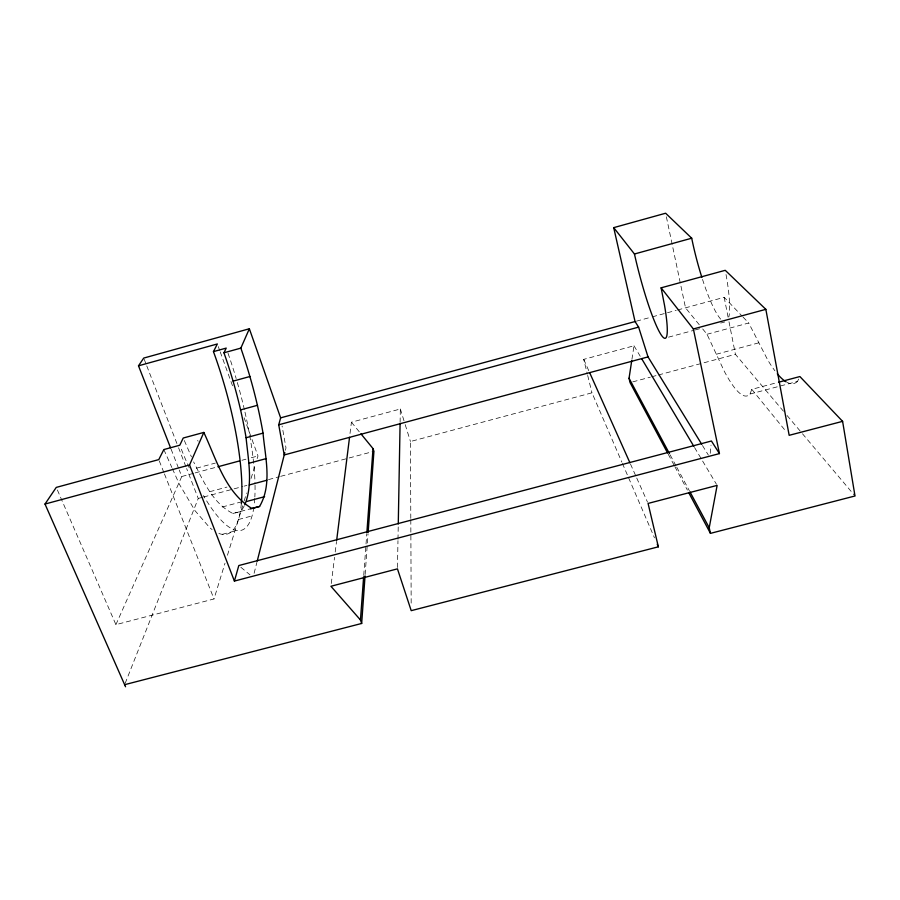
<?xml version="1.0" encoding="UTF-8"?>
<svg xmlns="http://www.w3.org/2000/svg" width="900" height="900" viewBox="0 0 900 900"><rect width="100%" height="100%" fill="white"/><g stroke="black" fill="none" stroke-linecap="round" stroke-linejoin="round"><path stroke-width="0.67" stroke-dasharray="4.5 3.38" d="M400.106 422.381L400.343 408.994L351.428 422.213L349.706 435.971M397.991 539.314L398.239 525.386M397.474 567.517L397.969 540.664M365.152 574.481L368.044 533.891M363.735 575.392L366.795 533.599M710.224 453.364L711.023 445.129M331.267 583.515L334.553 557.325M335.216 552.004L336.521 541.474M631.935 359.314L633.994 345.78L583.729 359.37L587.351 374.085M285.401 450.248L285.986 447.907L282.094 426.06M254.104 573.311L256.871 562.421M57.375 489.971L115.909 624.656L214.009 598.95L225 563.209M227.441 555.266L243.731 502.312M244.136 500.985L246.578 493.031M251.055 478.463L255.532 463.894M257.164 458.595L257.985 455.951L244.114 417.746M702.709 328.973L707.006 334.26L724.32 371.34A149.389 26.989 75.8 0 0 750.026 394.054L751.781 389.351L777.173 382.601M125.156 683.381L198.248 498.454L186.638 468.562M115.909 624.656L181.778 476.516L179.235 470.002M750.026 394.054L797.49 381.442L798.683 379.001M244.237 505.868L241.178 511.369L232.898 513.484C212.782 503.392 203.321 481.005 193.624 461.914M636.379 321.176L650.981 317.216M652.32 316.845L676.226 310.354M677.554 309.994L724.174 297.326L742.106 316.091M668.531 337.162L693.956 330.289M695.295 329.929L700.639 328.478M720.709 323.055L724.725 321.975M196.369 468.202L215.314 463.084M707.006 334.26L748.71 322.999L767.61 359.752A149.805 33.131 76 0 0 774.911 370.789M181.778 476.516L193.815 473.265M195.154 472.905L216.54 467.134M241.942 460.282L245.947 459.191M251.291 457.751L257.985 455.951M716.332 354.24L758.891 342.81M209.734 491.704L226.98 487.069M198.248 498.454L202.309 497.363M203.659 497.002L242.843 486.495M244.192 486.124L246.893 485.404M268.515 479.599L279.326 476.696M280.676 476.336L373.916 451.327M410.794 518.4L410.456 441.517L591.975 392.816L621.844 462.116M632.756 381.87L650.317 377.168M651.668 376.796L657.079 375.345M658.429 374.985L735.424 354.33L783.439 411.21M222.21 507.004L241.639 501.806M232.898 513.484L251.82 508.433M238.433 519.525L252.056 515.891M222.221 534.341L236.7 530.494M240.84 567.248L250.009 574.852M743.051 317.081L748.71 322.999M787.061 415.496L801.551 432.664M802.462 433.744L855 495.979M351.428 422.213L360.067 432.765M699.266 324.743L685.519 307.822L665.91 214.605M751.781 389.351L786.555 432.113M197.595 440.392L198.146 441.225M702.472 445.511L708.356 455.085M694.553 447.525L716.423 484.223M633.994 345.78L640.238 356.276M670.129 454.871L676.091 465.986M676.755 467.224L689.344 490.691M668.273 454.275L674.201 465.39M674.865 466.627L687.386 490.106M163.845 449.561L171.844 467.46M172.417 468.731L179.269 484.076L194.996 510.66L209.666 527.602A144.866 39.127 73.7 0 0 212.119 529.571M583.729 359.37L589.095 371.407M630.495 464.074L636.176 476.775M636.739 478.046L647.516 502.155M184.331 440.539L191.441 456.885M622.395 463.399L654.48 537.84M159.278 460.901L163.924 472.624M164.441 473.929L214.009 598.95M171.09 449.168L178.729 468.697M144.236 359.381L146.261 364.579M146.768 365.873L178.065 446.468M178.56 447.761L186.131 467.257M218.295 346.601L219.724 350.561M220.208 351.877L232.639 386.123M400.343 408.994L404.798 423.304M405.202 424.609L410.456 441.517M587.678 375.424L591.975 392.816M724.174 297.326L728.73 320.4M729 321.75L735.424 354.33M410.805 519.806L411.176 603.675M720.686 319.14A71.269 12.803 75.8 0 1 701.865 277.369M726.03 274.523A71.269 12.803 75.8 0 1 728.887 316.811M797.49 381.442A149.805 33.131 76 0 1 787.129 382.399M253.868 507.218A144.99 37.373 73.7 0 1 203.422 495.54M189.259 467.843A144.99 37.373 73.7 0 1 180.315 446.614M228.026 353.261A144.99 37.373 73.7 0 1 236.171 378.54M237.33 382.534A144.99 37.373 73.7 0 1 244.361 409.5M244.98 412.155A144.99 37.373 73.7 0 1 249.48 434.149M249.716 435.499A144.99 37.373 73.7 0 1 255.004 483.795M255.037 485.19A144.99 37.373 73.7 0 1 254.846 496.924M254.756 498.465A144.99 37.373 73.7 0 1 254.059 505.834M241.335 503.561A144.866 39.127 73.7 0 1 217.969 533.07"/><path stroke-width="1.35" d="M398.272 524.002L400.084 423.72M124.639 684.686L361.665 623.464L365.051 575.876M368.145 532.496L373.916 451.327L373.027 448.605L360.934 433.822M361.665 623.464L360.461 619.976L363.634 576.788M366.896 532.204L373.027 448.605M336.679 540.158L349.537 437.344M250.38 508.916L259.582 506.452C272.43 484.358 265.151 457.099 263.036 433.136C258.03 404.224 250.447 375.84 240.851 348.12L249.356 328.759L143.73 358.076L138.499 365.816L170.572 447.863M667.62 453.037L630.056 382.601L629.044 378.27L631.732 360.675M244.845 504.765C253.215 483.66 248.197 459.709 246.083 437.738C241.256 408.814 233.674 380.441 223.954 352.8L226.204 348.098L213.458 351.619A144.866 39.127 73.7 0 1 241.335 503.561M778.5 382.241L799.886 376.549L842.602 421.346L855 495.979L710.449 533.363L709.222 527.76L717.131 485.392L648.079 503.426L658.35 546.817L411.21 610.661L397.451 568.856L330.919 586.271L360.461 619.976M284.827 452.599L257.22 561.06M701.741 444.308L648.023 356.906L284.243 454.95L278.719 424.8L280.631 417.859L249.356 328.759M234.405 581.074L238.804 565.549L711.428 441.011L719.449 453.6L234.405 581.074L189.551 464.974L203.816 432.428L183.229 438.019L179.786 445.23L163.845 449.561L158.771 459.608L56.261 487.406L45 504.056L125.55 686.768M213.458 351.619L217.339 343.969L138.499 365.816M648.023 356.906L638.617 327.127L635.051 321.548L613.71 227.644L665.629 213.232L691.706 238.208A71.269 12.803 75.8 0 0 701.865 277.369M223.954 352.8L240.851 348.12M613.71 227.644L634.455 254.002L691.706 238.208M233.201 381.094L250.009 376.481M634.455 254.002A71.021 9.022 75.5 0 0 660.161 333.248A71.021 9.022 75.5 0 0 664.504 305.201L661.106 287.831L725.242 270.315L765.844 309.341L789.165 435.319L842.602 421.346M240.705 409.871L257.535 405.281M280.631 417.859L635.051 321.548M278.719 424.8L638.617 327.127M246.083 437.738L263.036 433.136M45 504.056L189.551 464.974M661.106 287.831L693.371 328.961L765.844 309.341M217.879 466.774L239.265 461.002M249.03 463.241L266.22 458.606M249.289 484.965L266.805 480.262M246.679 501.469L264.611 496.676M259.582 506.452L251.82 508.433C225.18 492.289 216.338 459.067 203.816 432.428M641.621 358.605L693.844 446.332M629.044 378.27L669.465 453.634M690.008 491.929L709.222 527.76M688.702 492.581L710.449 533.363M589.635 372.611L629.933 462.803M657.248 544.252L658.35 546.817M693.371 328.961L719.449 453.6M786.139 381.859A149.805 33.131 76 0 1 777.285 373.77"/></g></svg>
